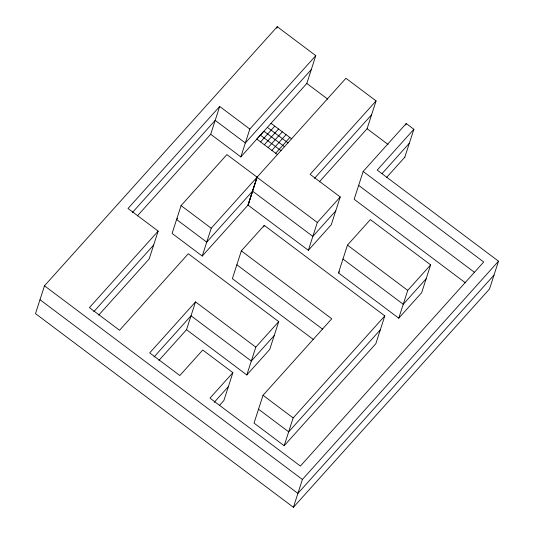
<?xml version="1.0" encoding="UTF-8"?>
<svg xmlns="http://www.w3.org/2000/svg" width="534" height="534" viewBox="0 0 534 534"><rect width="100%" height="100%" fill="white"/><g stroke="black" fill="none" stroke-linecap="round" stroke-linejoin="round"><path stroke-width="0.8" d="M240.841 156.896L249.825 129.074L219.688 106.446L210.703 134.261L240.841 156.896L306.803 83.464L315.788 55.643L277.246 26.7L44.482 285.803L35.498 313.625L293.413 507.3L489.518 289.001L498.502 261.186L377.204 170.099L413.87 129.281L406.214 123.528L363.153 171.461L354.162 199.282L465.394 282.806M219.688 106.446L128.026 208.48L158.164 231.109L149.18 258.93L98.73 315.087M257.088 177.168L226.91 154.586L181.079 205.603L172.095 233.418L202.232 256.053L248.01 205.096L257.088 177.168L345.939 78.264L376.076 100.899L367.092 128.714L319.359 181.847M202.232 256.053L211.217 228.232L256.994 177.275L317.323 222.478L308.338 250.299L248.01 205.096M276.745 28.249L277.246 26.7M186.54 329.698L195.524 301.884L255.799 347.147L246.815 374.961L186.54 329.698L158.932 360.43M256.981 177.088L248.103 204.989M248.103 205.163L257.088 177.348M241.348 250.88L331.761 318.771L263.022 395.3L254.037 423.102L284.175 445.73L375.836 343.696L384.814 315.894L264.263 225.368L241.348 250.88L232.37 278.681L313.478 339.584M263.763 226.917L264.263 225.368M195.524 301.884L149.694 352.901L179.838 375.529L202.746 350.024L232.884 372.652L223.9 400.467L219.534 405.326M158.164 231.109L89.418 307.637L119.556 330.266L188.302 253.743L278.715 321.635L269.73 349.45L246.815 374.961M376.076 100.899L310.1 174.338L340.238 196.973L331.254 224.787L308.338 250.299M338.476 272.927L347.454 245.119L370.369 219.607L430.644 264.871L421.666 292.685L398.751 318.191L338.476 272.927L339.564 271.713M284.175 445.73L293.159 417.928L384.814 315.894M405.713 125.076L406.214 123.528M404.812 157.183L413.87 129.281M293.413 507.3L302.398 479.485L498.502 261.186M398.751 318.191L407.729 290.383L430.644 264.871M132.425 212.492L215.195 120.357L245.333 142.985L311.295 69.553M137.371 215.89L210.703 134.261M249.825 129.074L315.788 55.643M93.797 311.669L153.672 245.019M177.688 218.279L176.587 219.507L206.725 242.142L252.595 191.079M306.77 83.438L327.789 99.164M260.592 141.924L274.77 126.144M264.363 144.754L278.541 128.974M268.128 147.584L282.306 131.798M271.893 150.414L286.07 134.628M275.664 153.238L289.842 137.458M154.039 356.972L191.032 315.788L251.307 361.051L274.222 335.546M314.479 178.376L371.584 114.803M317.323 222.478L340.238 196.973M335.746 210.877L312.831 236.388L252.442 191.045M382.137 173.517L409.304 143.272M386.516 177.548L404.885 157.096M232.884 372.652L209.975 398.157L300.388 466.055L483.704 261.987L363.153 171.461M255.799 347.147L278.715 321.635M214.207 402.349L228.392 386.563M380.328 329.798L288.667 431.832L258.529 409.198M426.152 278.775L403.243 304.287L342.968 259.023M494.01 275.097L297.905 493.389L39.99 299.714M367.092 128.714L388.051 144.454M358.654 185.371L474.546 272.393M271.005 123.314L291.724 138.873M267.38 127.352L288.1 142.912M263.916 131.204L284.635 146.763M263.749 131.384L256.794 139.074L277.546 154.653M260.372 135.149L281.091 150.708M347.454 245.119L407.729 290.383M181.079 205.603L211.217 228.232M236.862 264.777L322.623 329.178M263.022 395.3L293.159 417.928M44.482 285.803L302.398 479.485"/></g></svg>
